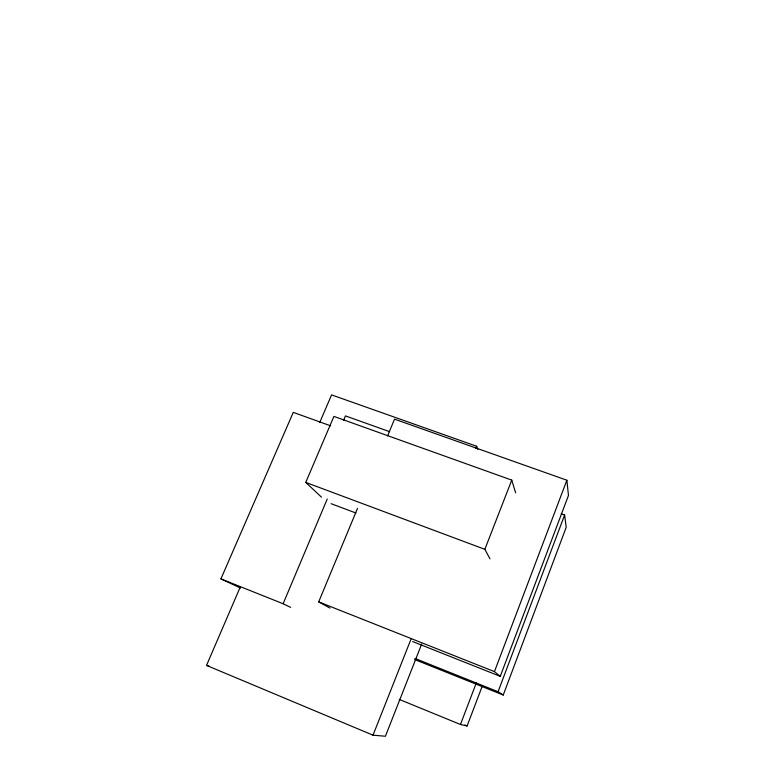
<?xml version="1.0" encoding="UTF-8"?>
<svg xmlns="http://www.w3.org/2000/svg" width="775" height="775" viewBox="0 0 775 775"><rect width="100%" height="100%" fill="white"/><g stroke="black" fill="none" stroke-linecap="round" stroke-linejoin="round"><path stroke-width="1.16" d="M414.625 659.525L503.246 695.03L566.205 527.281L564.607 515.007L561.207 513.777M412.668 641.564L500.253 676.352L568.472 495.438L566.874 480.229L394.533 419.149L387.597 435.86M503.246 695.03L498.083 691.726L564.607 515.007M399.202 699.389L460.466 724.489L467.112 725.962L482.157 686.35M500.253 676.352L494.45 671.615L566.874 480.229M460.466 724.489L476.412 682.639M489.984 558.833L484.85 549.33L511.752 480.113L333.909 416.407L305.747 482.408L321.509 497.182M421.697 644.025L385.407 736.25L373.007 735.184L206.528 665.405L240.386 586.733M373.007 735.184L411.273 638.474M475.724 448.493L476.615 446.245L331.574 394.892L319.707 422.578M329.966 608.084L318.699 601.875L357.537 508.284M290.635 607.377L283.117 603.754L327.234 499.032M343.616 420.273L345.466 415.904L389.689 431.704M240.502 588.041L220.923 578.877L293.279 412.368L330.663 425.843M206.528 665.405L208.853 665.938M305.747 482.408L484.85 549.33M331.148 503.702L355.967 513.031M318.699 601.875L494.45 671.615M220.923 578.877L283.117 603.754M414.925 658.421L498.083 691.726M464.874 725.042L467.112 725.962M476.615 446.245L477.836 449.393M511.752 480.113L515.646 492.842"/></g></svg>
